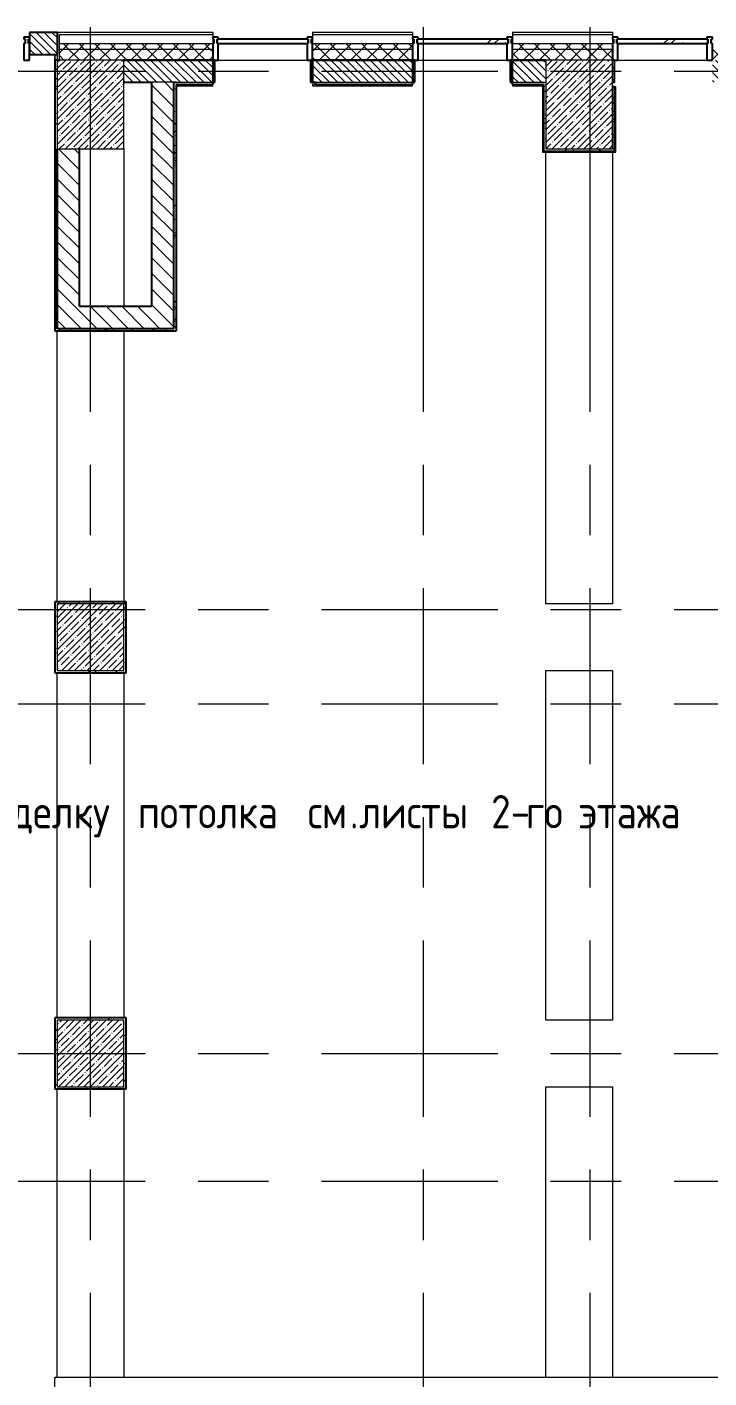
# Model space of a CAD drawing. Header units: millimetres. Extents: x -4196 to 190310, y -8553 to 29000.
# Drawn here: x 13438 to 19580, y 15225 to 27398 of the extents above; entities that cross this region are included whole.
import ezdxf

# ---------------------------------------------------------------- set-up
doc = ezdxf.new("R2010")
doc.units = ezdxf.units.MM
doc.linetypes.add('Осевая', pattern=[3175, 635, -476.25, 1587.5, -476.25])
for name, color, linetype, lineweight in [('A-FLOR', 7, 'Continuous', 9), ('A-GLAZ-CURT', 7, 'Continuous', 9), ('A-GLAZ-CURT-1', 7, 'Continuous', 25), ('A-GLAZ-CWMG', 7, 'Continuous', 9), ('A-GLAZ-CWMG-1', 7, 'Continuous', 25), ('A-WALL', 7, 'Continuous', 9), ('G-ANNO-TEXT', 7, 'Continuous', 9), ('I-WALL', 7, 'Continuous', 9), ('S-COLS', 7, 'Continuous', 9), ('Оси', 7, 'Continuous', 9), ('Оси-2', 7, 'Осевая', 9)]:
    doc.layers.add(name, color=color, linetype=linetype, lineweight=lineweight)
for name, color, linetype, lineweight, true_color in [('A-WALL-2', 7, 'Continuous', 25, 0x3c3c3c), ('A-WALL-3', 7, 'Continuous', 13, 0x3c3c3c), ('A-WALL-FNSH-1', 7, 'Continuous', 9, 0x3c3c3c), ('A-WALL-FNSH-2', 7, 'Continuous', 13, 0x3c3c3c)]:
    doc.layers.add(name, color=color, linetype=linetype, lineweight=lineweight, true_color=true_color)
doc.styles.add('GOST Common_2', font='GOST_Common.ttf', dxfattribs={"width": 0.9, "height": 300})
pattern_1 = [(135, (0, 0), (-35.35534, -35.35534), [])]
pattern_2 = [(135, (0, 0), (-70.71068, -70.71068), [])]
pattern_3 = [(45, (0, 0), (-70.71068, 70.71068), []), (135, (0, 0), (-70.71068, -70.71068), [])]
pattern_4 = [(0, (0, 0), (121.92, 30.48), [10.058, -81.382, 10.058, -81.382, -487.68]), (0, (0, 0), (121.92, 30.48), [-182.88, 10.058, -172.822, 10.058, -81.382, -213.36]), (0, (0, 0), (121.92, 30.48), [-457.2, 10.058, -50.902, 10.058, -142.342]), (120, (45.72, 15.24), (-87.356454, 90.345817), [10.058, -81.382, 10.058, -81.382, -487.68]), (120, (45.72, 15.24), (-87.356454, 90.345817), [-182.88, 10.058, -172.822, 10.058, -81.382, -213.36]), (120, (45.72, 15.24), (-87.356454, 90.345817), [-457.2, 10.058, -50.902, 10.058, -142.342]), (240, (60.96, 76.2), (-34.563546, -120.825817), [10.058, -81.382, 10.058, -81.382, -487.68]), (240, (60.96, 76.2), (-34.563546, -120.825817), [-182.88, 10.058, -172.822, 10.058, -81.382, -213.36]), (240, (60.96, 76.2), (-34.563546, -120.825817), [-457.2, 10.058, -50.902, 10.058, -142.342])]

# ---------------------------------------------------------------- blocks, each defined once
blk = doc.blocks.new('BSC_Колонна _Прямоугольная - 600х800-24078684-План потолков с обозначением видов отделки и геометрии 1 этажа в осях 1-12')
at = {"layer": 'S-COLS'}
h = blk.add_hatch(dxfattribs=at)
h.set_pattern_fill('FP_5', color=256, style=0, pattern_type=2)
h.set_pattern_definition([(45, (-14010, -26700), (-57.02463, 57.02463), []), (45, (-13952.975, -26700), (-57.02463, 57.02463), [100.806, -20.161, 3.353, -16.808])])
h.paths.add_polyline_path([(-300, -400), (300, -400), (300, 400), (-300, 400)])
for p, q in [((300, 400), (-300, 400)), ((-300, 400), (-300, -400)), ((300, -400), (300, 400)), ((-300, -400), (300, -400))]:
    blk.add_line(p, q, dxfattribs=at)
blk = doc.blocks.new('BSC_Колонна _Прямоугольная - 600х600-23295697-План потолков с обозначением видов отделки и геометрии 1 этажа в осях 1-12')
at = {"layer": 'S-COLS'}
h = blk.add_hatch(dxfattribs=at)
h.set_pattern_fill('FP_8', color=256, style=0, pattern_type=2)
h.set_pattern_definition([(45, (-14010, -18150), (-57.02463, 57.02463), []), (45, (-13952.975, -18150), (-57.02463, 57.02463), [100.806, -20.161, 3.353, -16.808])])
h.paths.add_polyline_path([(300, -300), (300, 300), (-300, 300), (-300, -300)])
for p, q in [((300, 300), (-300, 300)), ((-300, 300), (-300, -300)), ((300, -300), (300, 300)), ((-300, -300), (300, -300))]:
    blk.add_line(p, q, dxfattribs=at)
blk = doc.blocks.new('BSC_Колонна _Прямоугольная - 600х600-V4-План потолков с обозначением видов отделки и геометрии 1 этажа в осях 1-12')
at = {"layer": 'S-COLS'}
h = blk.add_hatch(dxfattribs=at)
h.set_pattern_fill('FP_9', color=256, style=0, pattern_type=2)
h.set_pattern_definition([(45, (-14010, -21900), (-57.02463, 57.02463), []), (45, (-13952.975, -21900), (-57.02463, 57.02463), [100.806, -20.161, 3.353, -16.808])])
h.paths.add_polyline_path([(300, -300), (300, 300), (-300, 300), (-300, -300)])
for p, q in [((300, 300), (-300, 300)), ((-300, 300), (-300, -300)), ((300, -300), (300, 300)), ((-300, -300), (300, -300))]:
    blk.add_line(p, q, dxfattribs=at)
blk = doc.blocks.new('Системная панель - Стекло - 40мм-22856102-План потолков с обозначением видов отделки и геометрии 1 этажа в осях 1-12')
at = {"layer": 'A-GLAZ-CURT'}
h = blk.add_hatch(dxfattribs=at)
h.set_pattern_fill('FP_13', color=256, style=0, pattern_type=2)
h.set_pattern_definition([(45, (-17460.26, -27190), (-282.8427, 282.8427), [200, -600]), (45, (-17660.26, -27290), (-282.8427, 282.8427), [600, -200]), (45, (-17260.26, -27390), (-282.8427, 282.8427), [200, -600])])
h.paths.add_polyline_path([(410, -40), (410, 0), (-410, 0), (-410, -40), (74, -40)])
at = {"layer": 'A-GLAZ-CURT-1'}
for p, q in [((410, 0), (-410, 0)), ((-410, 0), (-410, -40)), ((410, -40), (410, 0)), ((-410, -40), (410, -40))]:
    blk.add_line(p, q, dxfattribs=at)
blk = doc.blocks.new('Прямоугольный импост - Импост структурный с накладкой - 190мм-22856094-План потолков с обозначением видов отделки и геометрии 1 этажа в осях 1-12')
at = {"layer": 'A-GLAZ-CWMG-1'}
for p, q in [((-50, 40), (-50, 190)), ((-50, 190), (0, 190)), ((0, 190), (0, 40)), ((-40, 40), (-50, 40)), ((-50, -17), (-50, 0)), ((-50, 0), (-40, 0)), ((-40, 0), (-40, 40)), ((-10, 40), (-10, 0)), ((0, 40), (-10, 40)), ((-10, 0), (0, 0)), ((0, 0), (0, -17)), ((0, -17), (-50, -17))]:
    blk.add_line(p, q, dxfattribs=at)
blk = doc.blocks.new('Системная панель - Стекло - 40мм-V8-План потолков с обозначением видов отделки и геометрии 1 этажа в осях 1-12')
at = {"layer": 'A-GLAZ-CURT'}
h = blk.add_hatch(dxfattribs=at)
h.set_pattern_fill('FP_14', color=256, style=0, pattern_type=2)
h.set_pattern_definition([(45, (-19260.26, -27188.3), (-282.8427, 282.8427), [200, -600]), (45, (-19460.26, -27288.3), (-282.8427, 282.8427), [600, -200]), (45, (-19060.26, -27388.3), (-282.8427, 282.8427), [200, -600])])
h.paths.add_polyline_path([(-410, -40), (410, -40), (410, 0), (-410, 0), (-410, -38)])
at = {"layer": 'A-GLAZ-CURT-1'}
for p, q in [((410, 0), (-410, 0)), ((-410, 0), (-410, -40)), ((410, -40), (410, 0)), ((-410, -40), (410, -40))]:
    blk.add_line(p, q, dxfattribs=at)
blk = doc.blocks.new('Прямоугольный импост - Импост структурный с накладкой - 190мм-22856072-План потолков с обозначением видов отделки и геометрии 1 этажа в осях 1-12')
at = {"layer": 'A-GLAZ-CWMG-1'}
for p, q in [((-50, 40), (-50, 190)), ((-50, 190), (0, 190)), ((0, 190), (0, 40)), ((-40, 40), (-50, 40)), ((-50, -17), (-50, 0)), ((-50, 0), (-40, 0)), ((-40, 0), (-40, 40)), ((-10, 40), (-10, 0)), ((0, 40), (-10, 40)), ((-10, 0), (0, 0)), ((0, 0), (0, -17)), ((0, -17), (-50, -17))]:
    blk.add_line(p, q, dxfattribs=at)
blk = doc.blocks.new('Прямоугольный импост - Импост структурный с накладкой - 190мм-22856098-План потолков с обозначением видов отделки и геометрии 1 этажа в осях 1-12')
at = {"layer": 'A-GLAZ-CWMG-1'}
for p, q in [((0, 190), (-50, 190)), ((-50, 190), (-50, 40)), ((0, 40), (0, 190)), ((-50, 40), (-40, 40)), ((-40, 0), (-50, 0)), ((-50, 0), (-50, -17)), ((-40, 40), (-40, 0)), ((-10, 0), (-10, 40)), ((-10, 40), (0, 40)), ((0, 0), (-10, 0)), ((0, -17), (0, 0)), ((-50, -17), (0, -17))]:
    blk.add_line(p, q, dxfattribs=at)
blk = doc.blocks.new('Прямоугольный импост - Импост структурный с накладкой - 190мм-V26-План потолков с обозначением видов отделки и геометрии 1 этажа в осях 1-12')
at = {"layer": 'A-GLAZ-CWMG-1'}
for p, q in [((0, 190), (-50, 190)), ((-50, 190), (-50, 40)), ((0, 40), (0, 188)), ((-50, 40), (-40, 40)), ((-40, 0), (-50, 0)), ((-50, 0), (-50, -17)), ((-40, 40), (-40, 0)), ((-10, 0), (-10, 40)), ((-10, 40), (0, 40)), ((0, 0), (-10, 0)), ((0, -17), (0, 0)), ((-50, -17), (0, -17))]:
    blk.add_line(p, q, dxfattribs=at)
blk = doc.blocks.new('BSC_Колонна _Прямоугольная - 600х800-V51-План потолков с обозначением видов отделки и геометрии 1 этажа в осях 1-12')
at = {"layer": 'S-COLS'}
h = blk.add_hatch(dxfattribs=at)
h.set_pattern_fill('FP_68', color=256, style=0, pattern_type=2)
h.set_pattern_definition([(45, (-18410.26, -26700), (-57.02463, 57.02463), []), (45, (-18353.23, -26700), (-57.02463, 57.02463), [100.806, -20.161, 3.353, -16.808])])
h.paths.add_polyline_path([(300, -400), (300, 400), (-300, 400), (-300, -400), (-126, -400)])
for p, q in [((300, 400), (-300, 400)), ((-300, 400), (-300, -400)), ((300, -400), (300, 400)), ((-300, -400), (300, -400))]:
    blk.add_line(p, q, dxfattribs=at)
blk = doc.blocks.new('Системная панель - Стекло - 40мм-V60-План потолков с обозначением видов отделки и геометрии 1 этажа в осях 1-12')
at = {"layer": 'A-GLAZ-CURT'}
h = blk.add_hatch(dxfattribs=at)
h.set_pattern_fill('FP_78', color=256, style=0, pattern_type=2)
h.set_pattern_definition([(45, (-15660.26, -27190), (-282.8427, 282.8427), [200, -600]), (45, (-15860.26, -27290), (-282.8427, 282.8427), [600, -200]), (45, (-15460.26, -27390), (-282.8427, 282.8427), [200, -600])])
h.paths.add_polyline_path([(410, -40), (410, 0), (-410, 0), (-410, -40), (-115, -40)])
at = {"layer": 'A-GLAZ-CURT-1'}
for p, q in [((410, 0), (-410, 0)), ((-410, 0), (-410, -40)), ((410, -40), (410, 0)), ((-410, -40), (410, -40))]:
    blk.add_line(p, q, dxfattribs=at)

msp = doc.modelspace()

# ---------------------------------------------------------------- hatches: boundary and pattern name
at = {"layer": 'A-WALL'}
h = msp.add_hatch(dxfattribs=at)
h.set_pattern_fill('FP_30', color=256, style=0, pattern_type=2)
h.set_pattern_definition(pattern_1)
h.paths.add_polyline_path([(13460.3, 27150), (13710, 27150), (13710, 27350), (13460.3, 27350), (13460.3, 27250)])
h.paths.add_polyline_path([(4060, 27290), (4110, 27290), (4110, 27350), (4060, 27350)])
h = msp.add_hatch(dxfattribs=at)
h.set_pattern_fill('FP_6', color=256, style=0, pattern_type=2)
h.set_pattern_definition(pattern_3)
h.paths.add_polyline_path([(33349.9, 27200), (33760, 27200), (33760, 27250), (33010, 27250), (33010, 27200), (33018.3, 27200)])
h.paths.add_polyline_path([(30034.2, 27200), (30610, 27200), (30610, 27250), (19610.3, 27250), (19610.3, 27200), (27381.6, 27200)])
h.paths.add_polyline_path([(18110.3, 27200), (18710.3, 27200), (18710.3, 27250), (17810.3, 27250), (17810.3, 27200), (18097.6, 27200)])
h.paths.add_polyline_path([(16010.3, 27200), (16910.3, 27200), (16910.3, 27250), (16010.3, 27250)])
h.paths.add_polyline_path([(13730, 27200), (15110.3, 27200), (15110.3, 27250), (13730, 27250)])
h = msp.add_hatch(dxfattribs=at)
h.set_pattern_fill('FP_6', color=256, style=0, pattern_type=2)
h.set_pattern_definition(pattern_3)
h.paths.add_polyline_path([(25810, 27100), (30610, 27100), (30610, 27200), (19610.3, 27200), (19610.3, 27100), (22510, 27100)])
h.paths.add_polyline_path([(16771.3, 27100), (16910.3, 27100), (16910.3, 27200), (16010.3, 27200), (16010.3, 27100)])
h.paths.add_polyline_path([(14310, 27100), (15110.3, 27100), (15110.3, 27200), (13730, 27200), (13730, 27100), (14118.8, 27100)])
h.paths.add_polyline_path([(17810.3, 27100), (18710.3, 27100), (18710.3, 27200), (17810.3, 27200)])
h.paths.add_polyline_path([(33610, 27100), (33710, 27100), (33710, 27200), (33010, 27200), (33010, 27100), (33349.9, 27100)])
h = msp.add_hatch(dxfattribs=at)
h.set_pattern_fill('FP_30', color=256, style=0, pattern_type=2)
h.set_pattern_definition(pattern_1)
h.paths.add_polyline_path([(15110.3, 26900), (15110.3, 27100), (14310, 27100), (14310, 26900), (14853.7, 26900)])
h.paths.add_polyline_path([(21910, 26900), (21910, 27100), (19610.3, 27100), (19610.3, 26900), (20750.2, 26900)])
h.paths.add_polyline_path([(18110.3, 26900), (18110.3, 27100), (17810.3, 27100), (17810.3, 26900), (18097.6, 26900)])
h.paths.add_polyline_path([(16023.6, 26900), (16910.3, 26900), (16910.3, 27100), (16010.3, 27100), (16010.3, 26900)])
at = {"layer": 'I-WALL'}
h = msp.add_hatch(dxfattribs=at)
h.set_pattern_fill('FP_80', color=256, style=0, pattern_type=2)
h.set_pattern_definition(pattern_4)
h.paths.add_polyline_path([(13690, 24660), (13710, 24660), (13710, 27100), (13690, 27100), (13690, 25341.9)])
h = msp.add_hatch(dxfattribs=at)
h.set_pattern_fill('FP_80', color=256, style=0, pattern_type=2)
h.set_pattern_definition(pattern_4)
h.paths.add_polyline_path([(15130.3, 26900), (15130.3, 27100), (15110.3, 27100), (15110.3, 26900)])
h = msp.add_hatch(dxfattribs=at)
h.set_pattern_fill('FP_80', color=256, style=0, pattern_type=2)
h.set_pattern_definition(pattern_4)
h.paths.add_polyline_path([(16010.3, 26900), (16010.3, 27100), (15990.3, 27100), (15990.3, 26900), (16000.3, 26900)])
h = msp.add_hatch(dxfattribs=at)
h.set_pattern_fill('FP_80', color=256, style=0, pattern_type=2)
h.set_pattern_definition(pattern_4)
h.paths.add_polyline_path([(16910.3, 26900), (16930.3, 26900), (16930.3, 27100), (16910.3, 27100)])
h = msp.add_hatch(dxfattribs=at)
h.set_pattern_fill('FP_80', color=256, style=0, pattern_type=2)
h.set_pattern_definition(pattern_4)
h.paths.add_polyline_path([(17790.3, 26900), (17810.3, 26900), (17810.3, 27100), (17790.3, 27100), (17790.3, 27097.8)])
h = msp.add_hatch(dxfattribs=at)
h.set_pattern_fill('FP_80', color=256, style=0, pattern_type=2)
h.set_pattern_definition(pattern_4)
h.paths.add_polyline_path([(18710.3, 26900), (18730.3, 26900), (18730.3, 27098.3), (18710.3, 27098.3)])
h = msp.add_hatch(dxfattribs=at)
h.set_pattern_fill('FP_19', color=256, style=0, pattern_type=2)
h.set_pattern_definition(pattern_2)
h.paths.add_polyline_path([(14760, 24680), (14760, 26900), (14560, 26900), (14560, 24680)])
h = msp.add_hatch(dxfattribs=at)
h.set_pattern_fill('FP_80', color=256, style=0, pattern_type=2)
h.set_pattern_definition(pattern_4)
h.paths.add_polyline_path([(14760, 24680), (14780, 24680), (14780, 26900), (14760, 26900), (14760, 24880)])
h = msp.add_hatch(dxfattribs=at)
h.set_pattern_fill('FP_80', color=256, style=0, pattern_type=2)
h.set_pattern_definition(pattern_4)
h.paths.add_polyline_path([(15110.3, 26880), (15110.3, 26900), (14780, 26900), (14780, 26880), (14968, 26880)])
h.paths.add_polyline_path([(18097.6, 26880), (18110.3, 26880), (18110.3, 26900), (17810.3, 26900), (17810.3, 26880), (18090.3, 26880)])
h.paths.add_polyline_path([(16035.3, 26880), (16910.3, 26880), (16910.3, 26900), (16035.3, 26900)])
h = msp.add_hatch(dxfattribs=at)
h.set_pattern_fill('FP_80', color=256, style=0, pattern_type=2)
h.set_pattern_definition(pattern_4)
h.paths.add_polyline_path([(18110.3, 26280), (18110.3, 26880), (18090.3, 26880), (18090.3, 26280), (18097.6, 26280)])
h = msp.add_hatch(dxfattribs=at)
h.set_pattern_fill('FP_80', color=256, style=0, pattern_type=2)
h.set_pattern_definition(pattern_4)
h.paths.add_polyline_path([(18710.3, 26300), (18730.3, 26300), (18730.3, 26860), (18710.3, 26860)])
h = msp.add_hatch(dxfattribs=at)
h.set_pattern_fill('FP_19', color=256, style=0, pattern_type=2)
h.set_pattern_definition(pattern_2)
h.paths.add_polyline_path([(13910.3, 24680), (13910.3, 26300), (13710.3, 26300), (13710.3, 24680)])
h = msp.add_hatch(dxfattribs=at)
h.set_pattern_fill('FP_80', color=256, style=0, pattern_type=2)
h.set_pattern_definition(pattern_4)
h.paths.add_polyline_path([(18399.1, 26280), (18730.3, 26280), (18730.3, 26300), (18110.3, 26300), (18110.3, 26280)])
h = msp.add_hatch(dxfattribs=at)
h.set_pattern_fill('FP_19', color=256, style=0, pattern_type=2)
h.set_pattern_definition(pattern_2)
h.paths.add_polyline_path([(14310, 24680), (14560, 24680), (14560, 24880), (13910.3, 24880), (13910.3, 24680), (13938.4, 24680)])
h = msp.add_hatch(dxfattribs=at)
h.set_pattern_fill('FP_80', color=256, style=0, pattern_type=2)
h.set_pattern_definition(pattern_4)
h.paths.add_polyline_path([(14759.8, 24660), (14780, 24660), (14780, 24680), (13710, 24680), (13710.3, 24660), (14560, 24660)])
h = msp.add_hatch(dxfattribs=at)
h.set_pattern_fill('FP_80', color=256, style=0, pattern_type=2)
h.set_pattern_definition(pattern_4)
h.paths.add_polyline_path([(14310, 22200), (14310, 22220), (13690, 22220), (13690, 22200), (14287.7, 22200)])
h = msp.add_hatch(dxfattribs=at)
h.set_pattern_fill('FP_80', color=256, style=0, pattern_type=2)
h.set_pattern_definition(pattern_4)
h.paths.add_polyline_path([(13710, 21580), (13710, 22200), (13690, 22200), (13690, 21580)])
h = msp.add_hatch(dxfattribs=at)
h.set_pattern_fill('FP_80', color=256, style=0, pattern_type=2)
h.set_pattern_definition(pattern_4)
h.paths.add_polyline_path([(14310, 21600), (14330, 21600), (14330, 22220), (14310, 22220), (14310, 22200)])
h = msp.add_hatch(dxfattribs=at)
h.set_pattern_fill('FP_80', color=256, style=0, pattern_type=2)
h.set_pattern_definition(pattern_4)
h.paths.add_polyline_path([(13710, 21580), (14330, 21580), (14330, 21600), (13710, 21600)])
h = msp.add_hatch(dxfattribs=at)
h.set_pattern_fill('FP_80', color=256, style=0, pattern_type=2)
h.set_pattern_definition(pattern_4)
h.paths.add_polyline_path([(13690, 18450), (14310, 18450), (14310, 18470), (13690, 18470)])
h = msp.add_hatch(dxfattribs=at)
h.set_pattern_fill('FP_80', color=256, style=0, pattern_type=2)
h.set_pattern_definition(pattern_4)
h.paths.add_polyline_path([(13710, 17830), (13710, 18450), (13690, 18450), (13690, 17830)])
h = msp.add_hatch(dxfattribs=at)
h.set_pattern_fill('FP_80', color=256, style=0, pattern_type=2)
h.set_pattern_definition(pattern_4)
h.paths.add_polyline_path([(14310, 17850), (14330, 17850), (14330, 18470), (14310, 18470), (14310, 18450)])
h = msp.add_hatch(dxfattribs=at)
h.set_pattern_fill('FP_80', color=256, style=0, pattern_type=2)
h.set_pattern_definition(pattern_4)
h.paths.add_polyline_path([(14310, 17830), (14330, 17830), (14330, 17850), (13710, 17850), (13710, 17830)])

# ---------------------------------------------------------------- linework, layer by layer
at = {"layer": 'A-FLOR'}
for p, q in [((15160.3, 27100), (15960.3, 27100)), ((16960.3, 27100), (17760.3, 27100)), ((18760.1, 27100), (19560.4, 27100)), ((14310, 26300), (14310, 24880)), ((18110.3, 22200), (18110.3, 26269)), ((18710.3, 26269), (18710.3, 22200)), ((13710, 22220), (13710, 24660)), ((14310, 24660), (14310, 22220)), ((18710.3, 22200), (18110.3, 22200)), ((13710, 18470), (13710, 21580)), ((14310, 21580), (14310, 18470)), ((18110.3, 18450), (18110.3, 21600)), ((18110.3, 21600), (18710.3, 21600)), ((18710.3, 21600), (18710.3, 18450)), ((18710.3, 18450), (18110.3, 18450)), ((13710, 15231), (13710, 17830)), ((14310, 17830), (14310, 15231)), ((18110.3, 15231), (18110.3, 17850)), ((18110.3, 17850), (18710.3, 17850)), ((18710.3, 17850), (18710.3, 15231))]:
    msp.add_line(p, q, dxfattribs=at)
at = {"layer": 'A-WALL'}
for p, q in [((13730, 27250), (15110.3, 27250)), ((13730, 27200), (15110.3, 27200)), ((16010.3, 27250), (16910.3, 27250)), ((16010.3, 27200), (16910.3, 27200)), ((17810.3, 27250), (18710.3, 27250)), ((17810.3, 27200), (18710.3, 27200)), ((14760, 26900), (14560, 26900)), ((14780, 26900), (15110.3, 26900)), ((14781, 26869), (14780, 26869)), ((16035.3, 26900), (16910.3, 26900)), ((17810.3, 26900), (18110.3, 26900)), ((13689, 24660), (13690, 24660))]:
    msp.add_line(p, q, dxfattribs=at)
at = {"layer": 'A-WALL-2'}
for p, q in [((13710, 27350), (13460.3, 27350)), ((13460.3, 27350), (13460.3, 27150)), ((13710, 27350), (13710, 27150)), ((13460.3, 27150), (13710, 27150)), ((13690, 27100), (13690, 24660)), ((13710, 27100), (13690, 27100)), ((14310, 27100), (15110.3, 27100)), ((15130.3, 27100), (14310, 27100)), ((15110.3, 27100), (15110.3, 26880)), ((15130.3, 26900), (15130.3, 27100)), ((16930.3, 27100), (15990.3, 27100)), ((15990.3, 27100), (15990.3, 26900)), ((16010.3, 27100), (16910.3, 27100)), ((16010.3, 27100), (16010.3, 26900)), ((16910.3, 27100), (16910.3, 26880)), ((16930.3, 26900), (16930.3, 27100)), ((18110.3, 27100), (17790.3, 27100)), ((17790.3, 27100), (17790.3, 26900)), ((17810.3, 27100), (18110.3, 27100)), ((17810.3, 26880), (17810.3, 27100)), ((18730.3, 27100), (18710.3, 27100)), ((18730.3, 26900), (18730.3, 27100)), ((14310, 26900), (14560, 26900)), ((14560, 26900), (14560, 24880)), ((14760, 24680), (14760, 26900)), ((14760, 26900), (14780, 26900)), ((14780, 26880), (15110.3, 26880)), ((14780, 26880), (14780, 24660)), ((15110.3, 26900), (15130.3, 26900)), ((15990.3, 26900), (16035.3, 26900)), ((16035.3, 26900), (16035.3, 26880)), ((16035.3, 26880), (16910.3, 26880)), ((16910.3, 26900), (16930.3, 26900)), ((17790.3, 26900), (17810.3, 26900)), ((17810.3, 26880), (18090.3, 26880)), ((18090.3, 26880), (18090.3, 26280)), ((18710.3, 26900), (18730.3, 26900)), ((18730.3, 26860), (18710.3, 26860)), ((18730.3, 26280), (18730.3, 26860)), ((13710, 24680), (13710, 26300)), ((13710.3, 26300), (13710.3, 24680)), ((13910.3, 24880), (13910.3, 26300)), ((18090.3, 26280), (18730.3, 26280)), ((14560, 24880), (13910.3, 24880)), ((13690, 24660), (14780, 24660)), ((14760, 24680), (13710, 24680)), ((14330, 22220), (13690, 22220)), ((13690, 22220), (13690, 21580)), ((14330, 22200), (14310, 22200)), ((14330, 21580), (14330, 22220)), ((13690, 21580), (14330, 21580)), ((14330, 18470), (13690, 18470)), ((13690, 18470), (13690, 17830)), ((14330, 17830), (14330, 18470)), ((13690, 17830), (14330, 17830))]:
    msp.add_line(p, q, dxfattribs=at)
at = {"layer": 'A-WALL-3'}
for p, q in [((13730, 27100), (13730, 27330)), ((13730, 27330), (15110.3, 27330)), ((15110.3, 27330), (15110.3, 27100)), ((16010.3, 27330), (16010.3, 27100)), ((16010.3, 27330), (16910.3, 27330)), ((16910.3, 27330), (16910.3, 27100)), ((17810.3, 27330), (17810.3, 27100)), ((17810.3, 27330), (18710.3, 27330)), ((18710.3, 27330), (18710.3, 27100))]:
    msp.add_line(p, q, dxfattribs=at)
at = {"layer": 'A-WALL-FNSH-1'}
for p, q in [((15110.3, 27350), (13710, 27350)), ((15110.3, 27350), (15110.3, 27330)), ((16910.3, 27350), (16010.3, 27350)), ((16010.3, 27350), (16010.3, 27330)), ((16910.3, 27350), (16910.3, 27330)), ((18710.3, 27350), (17810.3, 27350)), ((17810.3, 27350), (17810.3, 27330)), ((18710.3, 27350), (18710.3, 27330)), ((13710, 27150), (13710, 27100))]:
    msp.add_line(p, q, dxfattribs=at)
at = {"layer": 'A-WALL-FNSH-2'}
for p, q in [((13689, 27150), (13689, 24659)), ((13690, 27100), (13690, 27150)), ((15131.3, 27100), (15130.3, 27100)), ((15131.3, 26900), (15131.3, 27100)), ((15989.3, 27100), (15989.3, 26900)), ((15990.3, 27100), (15989.3, 27100)), ((16931.3, 27100), (16930.3, 27100)), ((16931.3, 26900), (16931.3, 27100)), ((17789.3, 27100), (17789.3, 26900)), ((17790.3, 27100), (17789.3, 27100)), ((18731.3, 27100), (18730.3, 27100)), ((18731.3, 26900), (18731.3, 27100)), ((14781, 26869), (15110.3, 26869)), ((14781, 24659), (14781, 26869)), ((15110.3, 26869), (15110.3, 26880)), ((15130.3, 26900), (15131.3, 26900)), ((15989.3, 26900), (15990.3, 26900)), ((16035.3, 26880), (16010.3, 26880)), ((16010.3, 26880), (16010.3, 26869)), ((16010.3, 26869), (16910.3, 26869)), ((16910.3, 26869), (16910.3, 26880)), ((16930.3, 26900), (16931.3, 26900)), ((17789.3, 26900), (17790.3, 26900)), ((17810.3, 26880), (17810.3, 26869)), ((17810.3, 26869), (18079.3, 26869)), ((18079.3, 26869), (18079.3, 26269)), ((18730.3, 26900), (18731.3, 26900)), ((18741.3, 26860), (18730.3, 26860)), ((18741.3, 26269), (18741.3, 26860)), ((18079.3, 26269), (18741.3, 26269)), ((13689, 24659), (14781, 24659)), ((14331, 22221), (13689, 22221)), ((13689, 22221), (13689, 21579)), ((14331, 21579), (14331, 22221)), ((13689, 21579), (14331, 21579)), ((14330, 18471), (13689, 18471)), ((13689, 18471), (13689, 17829)), ((14330, 18471), (14330, 18470)), ((14330, 18470), (14331, 18470)), ((14331, 17829), (14331, 18470)), ((13689, 17829), (14331, 17829)), ((21879, 15231), (13690, 15231)), ((13690, 15231), (13690, 15220))]:
    msp.add_line(p, q, dxfattribs=at)
at = {"layer": 'I-WALL'}
for p in [(13690, 15231), (13689, 10901.1)]:
    msp.add_line(p, (13689, 15231), dxfattribs=at)
at = {"layer": 'Оси'}
for p, q in [((14010, 24898.1), (14010, 27398.1)), ((17010, 24898.1), (17010, 27398.1)), ((18510, 24898.1), (18510, 27398.1))]:
    msp.add_line(p, q, dxfattribs=at)
at = {"layer": 'Оси-2'}
for p, q in [((-896.3, 27000), (31235, 27000)), ((14010, 593.7), (14010, 24898.1)), ((17010, 593.7), (17010, 24898.1)), ((18510, 593.7), (18510, 24898.1)), ((-896.3, 22150), (35990, 22150)), ((-896.3, 21300), (35990, 21300)), ((-896.3, 18150), (35990, 18150)), ((-896.3, 17000), (35990, 17000))]:
    msp.add_line(p, q, dxfattribs=at)

# ---------------------------------------------------------------- block references
at = {"layer": 'A-GLAZ-CURT'}
for name, p in [('Системная панель - Стекло - 40мм-V60-План потолков с обозначением видов отделки и геометрии 1 этажа в осях 1-12', (15560.3, 27290)), ('Системная панель - Стекло - 40мм-22856102-План потолков с обозначением видов отделки и геометрии 1 этажа в осях 1-12', (17360.3, 27290)), ('Системная панель - Стекло - 40мм-V8-План потолков с обозначением видов отделки и геометрии 1 этажа в осях 1-12', (19160.3, 27288.3))]:
    msp.add_blockref(name, p, dxfattribs=at)
at = {"layer": 'A-GLAZ-CWMG', "extrusion": (0, 0, -1), "rotation": 180}
for name, p in [('Прямоугольный импост - Импост структурный с накладкой - 190мм-22856072-План потолков с обозначением видов отделки и геометрии 1 этажа в осях 1-12', (-13460.3, 27290)), ('Прямоугольный импост - Импост структурный с накладкой - 190мм-22856094-План потолков с обозначением видов отделки и геометрии 1 этажа в осях 1-12', (-16010.3, 27290)), ('Прямоугольный импост - Импост структурный с накладкой - 190мм-22856094-План потолков с обозначением видов отделки и геометрии 1 этажа в осях 1-12', (-17810.3, 27290)), ('Прямоугольный импост - Импост структурный с накладкой - 190мм-22856094-План потолков с обозначением видов отделки и геометрии 1 этажа в осях 1-12', (-19610.3, 27288.3))]:
    msp.add_blockref(name, p, dxfattribs=at)
at = {"layer": 'A-GLAZ-CWMG', "rotation": 180}
for name, p in [('Прямоугольный импост - Импост структурный с накладкой - 190мм-22856098-План потолков с обозначением видов отделки и геометрии 1 этажа в осях 1-12', (15110.3, 27290)), ('Прямоугольный импост - Импост структурный с накладкой - 190мм-22856098-План потолков с обозначением видов отделки и геометрии 1 этажа в осях 1-12', (16910.3, 27290)), ('Прямоугольный импост - Импост структурный с накладкой - 190мм-V26-План потолков с обозначением видов отделки и геометрии 1 этажа в осях 1-12', (18710.3, 27288.3))]:
    msp.add_blockref(name, p, dxfattribs=at)
at = {"layer": 'S-COLS'}
for name, p in [('BSC_Колонна _Прямоугольная - 600х800-24078684-План потолков с обозначением видов отделки и геометрии 1 этажа в осях 1-12', (14010, 26700)), ('BSC_Колонна _Прямоугольная - 600х800-V51-План потолков с обозначением видов отделки и геометрии 1 этажа в осях 1-12', (18410.3, 26700)), ('BSC_Колонна _Прямоугольная - 600х600-V4-План потолков с обозначением видов отделки и геометрии 1 этажа в осях 1-12', (14010, 21900)), ('BSC_Колонна _Прямоугольная - 600х600-23295697-План потолков с обозначением видов отделки и геометрии 1 этажа в осях 1-12', (14010, 18150))]:
    msp.add_blockref(name, p, dxfattribs=at)

# ---------------------------------------------------------------- texts
at = {"layer": 'G-ANNO-TEXT', "char_height": 300, "attachment_point": 1, "style": 'GOST Common_2'}
for s, insert, width in [('Отделку', (12905.8, 20477.8), 1738.86), ('\\fGOST Common|b0|i0|c204|p34|;\\W.9; ', (14340.5, 20477.8), 115.443), ('\\fGOST Common|b0|i0|c204|p34|;\\W.9; ', (15870.5, 20477.8), 115.443), (' 2-', (17454, 20477.8), 577.215), ('\\fGOST Common|b0|i0|c204|p34|;\\W.9; ', (18311.3, 20477.8), 115.443), ('потолка', (14435.8, 20477.8), 1738.86), ('см', (15965.7, 20477.8), 461.772), ('листы', (16430.1, 20477.8), 1241.012), ('го', (17930.3, 20477.8), 461.772), ('этажа', (18406.5, 20477.8), 1378.101), ('\\fGOST Common|b0|i0|c204|p34|;\\W.9;.', (16346.7, 20477.8), 101.013)]:
    msp.add_mtext(s, dxfattribs=dict(at, insert=insert, width=width))

doc.saveas('drawing.dxf')
